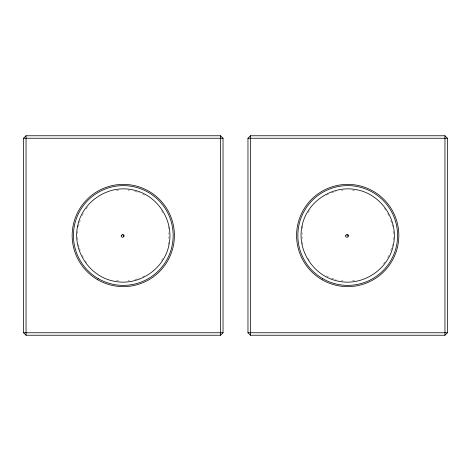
<?xml version="1.0" encoding="UTF-8"?>
<svg xmlns="http://www.w3.org/2000/svg" width="471" height="471" viewBox="0 0 471 471"><rect width="100%" height="100%" fill="white"/><g stroke="black" fill="none" stroke-linecap="round" stroke-linejoin="round"><path stroke-width="0.35" stroke-dasharray="2.35 1.77" d="M77.709 233.439L77.915 231.379M168.188 244.431L168.394 242.371M168.801 238.249L168.942 236.872M302.058 234.128L302.199 232.751M302.606 228.629L302.812 226.569M393.085 239.621L393.291 237.561M78.392 226.569L80.194 220.622M390.806 250.378L392.608 244.431M82.295 215.547L83.273 213.716M161.677 260.322L162.66 258.497M308.34 212.503L309.323 210.678M387.727 257.284L388.705 255.453M86.105 209L87.418 207.399M383.582 263.601L384.895 262M142.636 276.824L144.462 275.841M326.538 195.159L328.364 194.176M331.507 192.798L336.135 191.403M134.865 279.597L139.493 278.202M116.419 190.396L118.48 190.196M341.528 190.331L342.9 190.196M128.1 280.804L129.472 280.669M352.52 280.804L354.581 280.604M352.52 190.196L354.581 190.396M128.1 190.196L129.472 190.331M341.528 280.669L342.9 280.804M116.419 280.604L118.48 280.804M134.865 191.403L139.493 192.798M331.507 278.202L336.135 279.597M326.538 275.841L328.364 276.824M142.636 194.176L144.462 195.159M384.46 208.465L385.773 210.066M85.227 260.934L86.54 262.535M387.727 213.716L388.705 215.547M308.34 258.497L309.323 260.322M161.677 210.678L162.66 212.503M82.295 255.453L83.273 257.284M390.806 220.622L392.608 226.569M78.392 244.431L80.194 250.378M393.085 231.379L393.426 234.811M302.058 236.872L302.199 238.249M302.606 242.371L302.812 244.431M168.188 226.569L168.394 228.629M168.801 232.751L168.942 234.128M77.709 237.561L77.915 239.621"/><path stroke-width="0.71" d="M23.55 138.25L26.046 135.76L220.54 135.76L223.03 138.25L223.03 332.75L220.54 335.24L26.046 335.24L23.55 332.75L23.55 138.25L223.03 138.25M247.97 138.25L250.46 135.76L444.954 135.76L447.45 138.25L447.45 332.75L444.954 335.24L250.46 335.24L247.97 332.75L247.97 138.25L447.45 138.25M23.55 332.75L223.03 332.75M247.97 332.75L447.45 332.75M444.954 135.76L444.954 335.24M250.46 135.76L250.46 335.24M220.54 135.76L220.54 335.24M26.046 135.76L26.046 335.24M122.613 234.635A1.195 1.189 61.8 0 1 123.52 236.831M346.744 234.758A1.195 1.189 61.8 0 1 348.375 236.395M77.568 226.404C72.328 250.784 89.667 276.736 114.194 281.228C138.574 286.468 164.532 269.124 169.018 244.596C174.258 220.216 156.914 194.264 132.386 189.772C108.012 184.532 82.054 201.876 77.568 226.404M301.982 226.404C296.742 250.784 314.086 276.736 338.614 281.228C362.988 286.468 388.946 269.124 393.432 244.596C398.672 220.216 381.333 194.264 356.806 189.772C332.426 184.532 306.468 201.876 301.982 226.404M98.357 278.691A49.873 49.873 0 0 0 173.163 235.5A49.873 49.873 0 0 0 98.357 192.309A49.873 49.873 0 0 0 98.357 278.691M97.733 279.774A51.121 51.121 0 0 0 174.411 235.5A51.121 51.121 0 0 0 97.733 191.226A51.121 51.121 0 0 0 97.733 279.774M121.253 235.759A1.195 1.189 61.8 0 0 122.713 237.231A1.195 1.189 61.8 0 0 123.243 235.229A1.195 1.189 61.8 0 0 121.253 235.759M322.776 278.691A49.873 49.873 0 0 0 397.577 235.5A49.873 49.873 0 0 0 322.776 192.309A49.873 49.873 0 0 0 322.776 278.691M322.146 279.774A51.121 51.121 0 0 0 398.831 235.5A51.121 51.121 0 0 0 322.146 191.226A51.121 51.121 0 0 0 322.146 279.774M345.667 235.759A1.195 1.189 61.8 0 0 347.127 237.231A1.195 1.189 61.8 0 0 347.663 235.229A1.195 1.189 61.8 0 0 345.667 235.759"/></g></svg>
